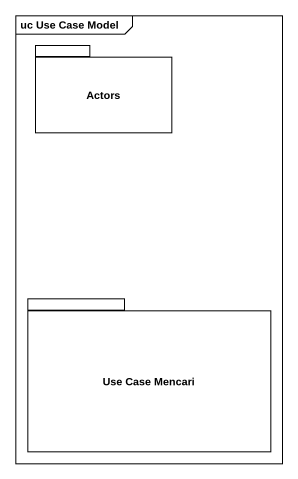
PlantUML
@startuml
mainframe uc Use Case Model
package Actors {
}
package "Use Case Mencari" as Use_Case_Mencari {
}
@enduml
